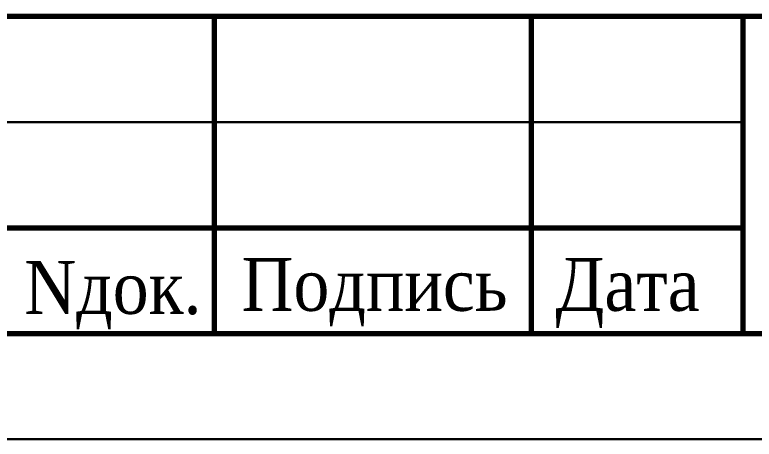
# Model space of a CAD drawing. Header units: millimetres. Extents: x 2157 to 10678, y 3616 to 3913.
# Drawn here: x 3887.69 to 3922.66, y 3616.31 to 3636.39 of the extents above; entities that cross this region are included whole.
import ezdxf

# ---------------------------------------------------------------- set-up
doc = ezdxf.new("R2010")
doc.units = ezdxf.units.MM
doc.layers.add('П', color=7, linetype='Continuous')
doc.layers.add('Чертеж', color=7, linetype='Continuous')
doc.styles.add('стиль1', font='times.ttf', dxfattribs={"width": 0.9})

# ---------------------------------------------------------------- blocks, each defined once
blk = doc.blocks.new('1')
at = {"lineweight": 30}
blk.add_line((420, 0), (630, 0), dxfattribs=at)

msp = doc.modelspace()

# ---------------------------------------------------------------- linework, layer by layer
at = {"layer": 'П', "linetype": 'Continuous', "lineweight": 0}
msp.add_lwpolyline([(3837.118, 3913.313), (4047.118, 3913.313), (4047.118, 3616.313), (3837.118, 3616.313)], close=True, dxfattribs=at)
at = {"layer": 'Чертеж', "lineweight": 30}
for p, q in [((3857.118, 3636.313), (3922.118, 3636.313)), ((3857.118, 3631.313), (3922.118, 3631.313))]:
    msp.add_line(p, q, dxfattribs=at)
at = {"layer": 'Чертеж', "lineweight": 70}
for p, q in [((4042.118, 3636.313), (3857.118, 3636.313)), ((3897.118, 3636.313), (3897.118, 3621.313)), ((3912.118, 3636.313), (3912.118, 3621.313)), ((3922.118, 3636.313), (3922.118, 3621.313)), ((3857.118, 3626.313), (3922.118, 3626.313)), ((3857.118, 3621.313), (4042.118, 3621.313)), ((3922.118, 3621.313), (4042.118, 3621.313))]:
    msp.add_line(p, q, dxfattribs=at)

# ---------------------------------------------------------------- block references
at = {"layer": 'П', "lineweight": 30}
msp.add_blockref('1', (3417.118, 3616.313), dxfattribs=at)

# ---------------------------------------------------------------- texts
at = {"layer": 'Чертеж', "lineweight": 25, "style": 'стиль1', "width": 0.9}
for s, p in [('Nдок.', (3888.14, 3622.243)), ('Подпись', (3898.415, 3622.386)), ('Дата', (3913.256, 3622.386))]:
    msp.add_text(s, height=2.5, dxfattribs=at).set_placement(p)

doc.saveas('drawing.dxf')
